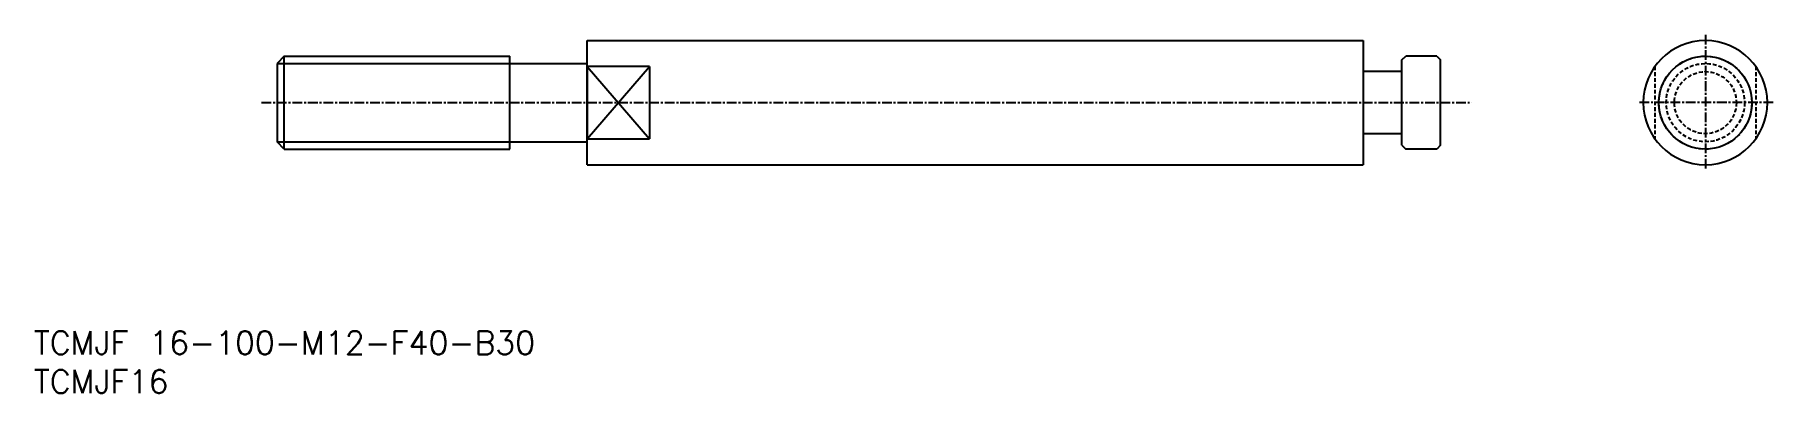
# Model space of a CAD drawing. Extents: x -16 to 208, y 4 to 51.
import ezdxf

# ---------------------------------------------------------------- set-up
doc = ezdxf.new("R2010")
doc.units = 0
doc.linetypes.add('CENTER', pattern=[2, 1.25, -0.25, 0.25, -0.25])
doc.linetypes.add('DASHED', pattern=[0.75, 0.5, -0.25])
doc.layers.get('0').update_dxf_attribs({"linetype": 'CONTINUOUS'})
doc.layers.add('CENTER', color=1, linetype='CENTER')
doc.styles.get("Standard").update_dxf_attribs({"font": 'txt.shx'})

msp = doc.modelspace()

# ---------------------------------------------------------------- linework, layer by layer
at = {"color": 7, "linetype": 'CONTINUOUS'}
for p, q in [((55.5, 33.91), (55.5, 49.91)), ((55.5, 49.91), (155.5, 49.91)), ((155.5, 49.91), (155.5, 33.91)), ((16.44, 47.91), (15.5, 46.97)), ((16.44, 47.91), (45.5, 47.91)), ((16.44, 35.91), (16.44, 47.91)), ((45.5, 35.91), (45.5, 47.91)), ((160.5, 47.41), (161, 47.91)), ((160.5, 36.41), (160.5, 47.41)), ((165, 47.91), (161, 47.91)), ((165, 47.91), (165.5, 47.41)), ((165.5, 36.41), (165.5, 47.41)), ((15.5, 46.97), (15.5, 36.86)), ((45.5, 46.97), (55.5, 46.97)), ((55.5, 37.25), (63.5, 46.58)), ((55.5, 46.58), (63.5, 37.25)), ((55.5, 46.58), (55.5, 37.25)), ((63.5, 46.58), (55.5, 46.58)), ((63.5, 46.58), (63.5, 37.25)), ((160.5, 45.91), (155.5, 45.91)), ((16.44, 35.91), (15.5, 36.86)), ((16.44, 35.91), (45.5, 35.91)), ((45.5, 36.86), (55.5, 36.86)), ((55.5, 37.25), (63.5, 37.25)), ((160.5, 37.91), (155.5, 37.91)), ((160.5, 36.41), (161, 35.91)), ((165, 35.91), (161, 35.91)), ((165.5, 36.41), (165, 35.91)), ((55.5, 33.91), (155.5, 33.91))]:
    msp.add_line(p, q, dxfattribs=at)
at = {"color": 3, "linetype": 'CONTINUOUS'}
for p, q in [((15.5, 46.97), (45.5, 46.97)), ((15.5, 36.86), (45.5, 36.86))]:
    msp.add_line(p, q, dxfattribs=at)
at = {"color": 3, "linetype": 'DASHED'}
for p, q in [((193.13, 46.58), (193.13, 37.25)), ((206.13, 46.58), (206.13, 37.25))]:
    msp.add_line(p, q, dxfattribs=at)
for radius in [6, 5.05, 4]:
    msp.add_circle((199.63, 41.91), radius, dxfattribs=at)
at = {"color": 7, "linetype": 'CONTINUOUS'}
msp.add_circle((199.63, 41.91), 6, dxfattribs=at)
for start, end in [(0, 180), (180, 0)]:
    msp.add_arc((199.63, 41.91), 8, start, end, dxfattribs=at)
at = {"layer": 'CENTER', "color": 1, "linetype": 'CENTER'}
for p, q in [((199.63, 50.66), (199.63, 33.16)), ((13.49, 41.91), (169.5, 41.91)), ((208.38, 41.91), (190.88, 41.91))]:
    msp.add_line(p, q, dxfattribs=at)

# ---------------------------------------------------------------- texts
at = {"color": 7, "linetype": 'CONTINUOUS'}
for s, p in [('TCMJF 16-100-M12-F40-B30', (-15.86, 9.45)), ('TCMJF16', (-15.86, 4.45))]:
    msp.add_text(s, height=3, dxfattribs=at).set_placement(p)

doc.saveas('drawing.dxf')
